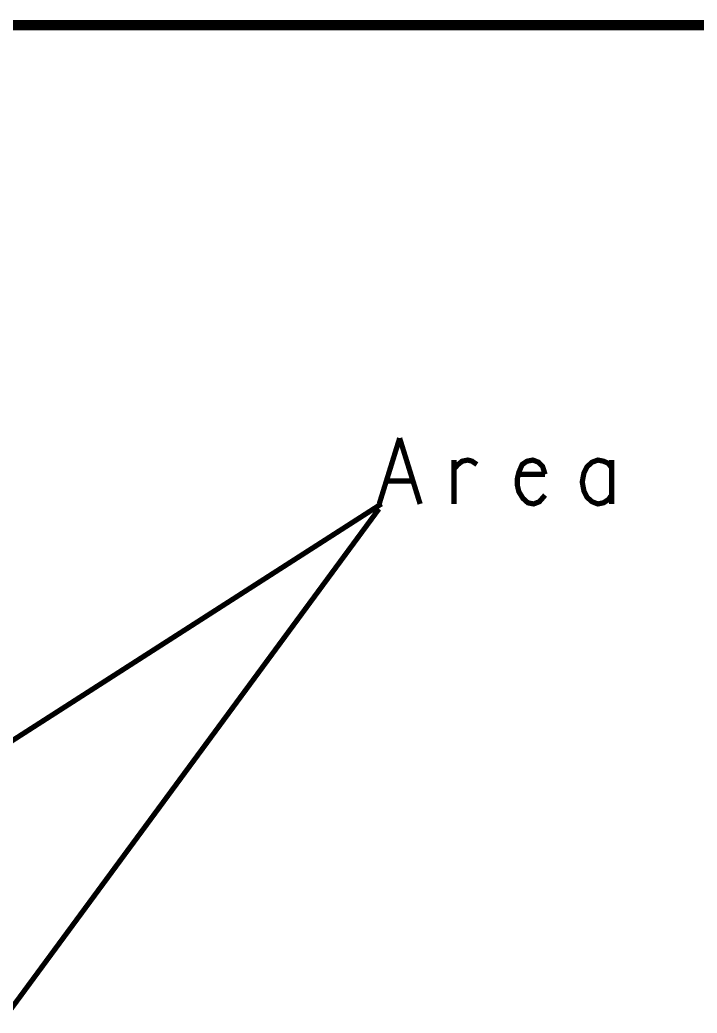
# Model space of a CAD drawing. Header units: millimetres. Extents: x 0 to 442, y 0 to 314.
# Drawn here: x 195.3 to 211.78, y 137.65 to 161.81 of the extents above; entities that cross this region are included whole.
import ezdxf

# ---------------------------------------------------------------- set-up
doc = ezdxf.new("R2010")
doc.units = ezdxf.units.MM
doc.header["$LTSCALE"] = 23.1
doc.layers.get('0').update_dxf_attribs({"linetype": 'CONTINUOUS'})

msp = doc.modelspace()

# ---------------------------------------------------------------- linework, layer by layer
at = {"const_width": 0.254}
msp.add_lwpolyline([(167.464, 161.686), (256.069, 161.686), (256.069, 65.596), (167.464, 65.596)], close=True, dxfattribs=at)
at = {"const_width": 0.127}
for points in [[(204.043, 150.038), (204.54, 151.638)], [(204.54, 151.638), (205.038, 150.038)], [(205.862, 150.892), (205.962, 150.998), (206.061, 151.078), (206.2, 151.105), (206.3, 151.078), (206.419, 150.998)], [(205.862, 150.038), (205.862, 151.105)], [(208.079, 150.758), (208.02, 150.945), (207.92, 151.052), (207.781, 151.105), (207.641, 151.078), (207.522, 150.998), (207.442, 150.812), (207.403, 150.652), (207.403, 150.492), (207.442, 150.332), (207.542, 150.172), (207.661, 150.065), (207.801, 150.038), (207.94, 150.092), (208.079, 150.252)], [(209.699, 150.918), (209.62, 151.025), (209.5, 151.078), (209.361, 151.105), (209.222, 151.052), (209.102, 150.945), (209.023, 150.785), (208.983, 150.572), (209.023, 150.358), (209.102, 150.198), (209.222, 150.092), (209.361, 150.038), (209.5, 150.065), (209.62, 150.145), (209.699, 150.252)], [(209.699, 150.038), (209.699, 151.105)], [(207.442, 150.758), (208.079, 150.758)], [(204.859, 150.598), (204.222, 150.598)], [(191.21, 141.777), (204.099, 150.041)], [(185.29, 124.449), (204.037, 149.918)]]:
    msp.add_lwpolyline(points, dxfattribs=at)

doc.saveas('drawing.dxf')
